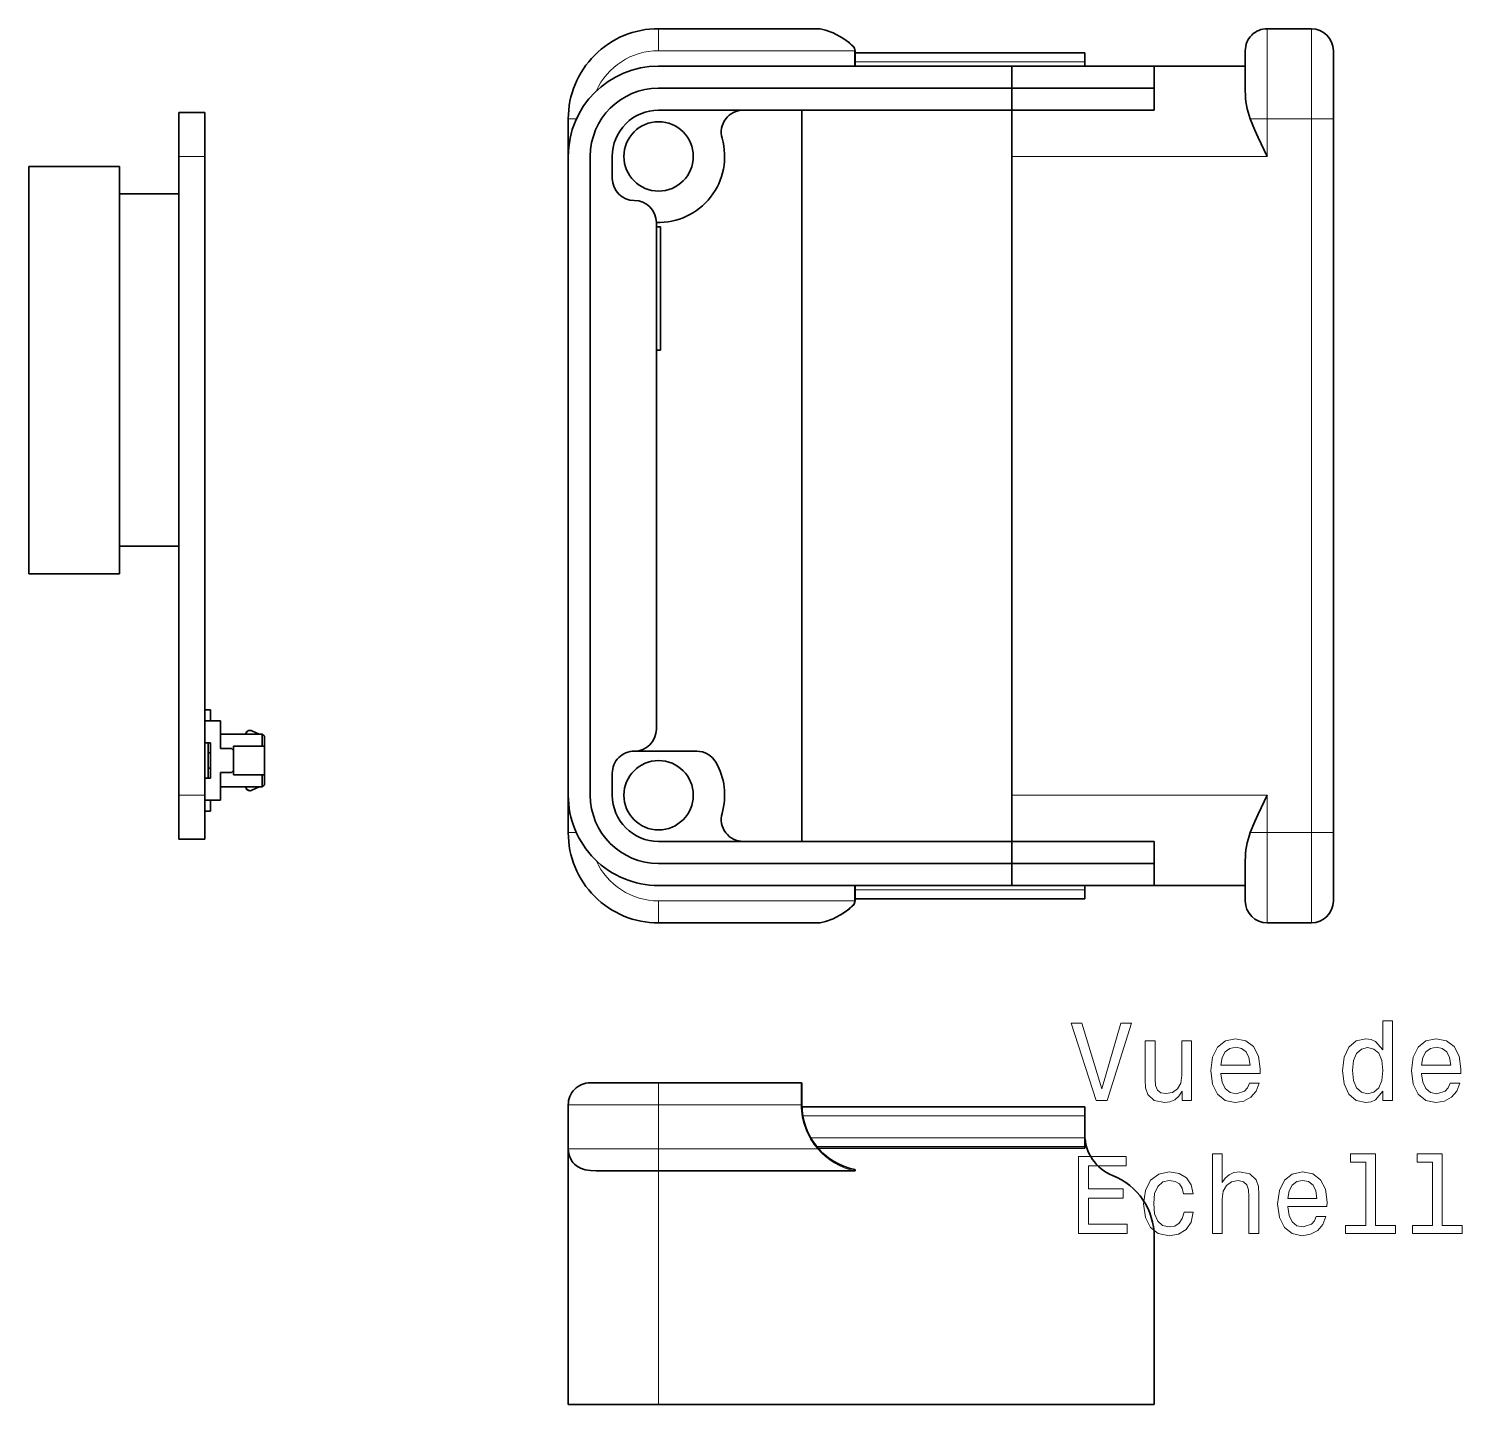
# Model space of a CAD drawing. Extents: x 507 to 804, y 334 to 583.
# Drawn here: x 507.1 to 572.2, y 378.3 to 440.8 of the extents above; entities that cross this region are included whole.
import ezdxf

# ---------------------------------------------------------------- set-up
doc = ezdxf.new("R2010")
doc.units = 0

msp = doc.modelspace()

# ---------------------------------------------------------------- linework, layer by layer
at = {"color": 7, "lineweight": 13, "ltscale": 0.025}
for p, q in [((535.67, 439.8), (535.67, 440.8)), ((566.3, 436.7), (565.3, 436.7)), ((566.3, 404.3), (565.3, 404.3)), ((535.67, 400.2), (535.67, 401.2)), ((535.67, 392.946), (535.67, 391.946)), ((542.14, 391.946), (542.14, 392.946)), ((535.67, 388.946), (535.67, 389.946))]:
    msp.add_line(p, q, dxfattribs=at)
at = {"color": 7, "lineweight": 35, "ltscale": 0.180595}
for p, q in [((542.894, 440.8), (535.67, 440.8)), ((542.894, 400.2), (535.67, 400.2))]:
    msp.add_line(p, q, dxfattribs=at)
at = {"color": 7, "lineweight": 35, "ltscale": 0.05}
for p, q in [((565.3, 440.8), (563.3, 440.8)), ((513.899, 437), (513.899, 435)), ((515.079, 437), (515.079, 435)), ((513.899, 406), (513.899, 404)), ((515.079, 406), (515.079, 404)), ((565.3, 400.2), (563.3, 400.2)), ((531.57, 391.946), (531.57, 389.946))]:
    msp.add_line(p, q, dxfattribs=at)
at = {"color": 7, "lineweight": 13, "ltscale": 0.102499}
for p, q in [((563.3, 436.7), (563.3, 440.8)), ((565.3, 436.7), (565.3, 440.8)), ((563.3, 400.2), (563.3, 404.3)), ((565.3, 400.2), (565.3, 404.3)), ((535.67, 391.946), (531.57, 391.946)), ((535.67, 389.946), (531.57, 389.946))]:
    msp.add_line(p, q, dxfattribs=at)
at = {"color": 7, "lineweight": 13, "ltscale": 0.222501}
for p, q in [((544.57, 439.8), (535.67, 439.8)), ((544.57, 401.2), (535.67, 401.2))]:
    msp.add_line(p, q, dxfattribs=at)
at = {"color": 7, "lineweight": 13, "ltscale": 0.0175}
for p, q in [((544.57, 439.8), (544.57, 439.1)), ((544.57, 401.9), (544.57, 401.2))]:
    msp.add_line(p, q, dxfattribs=at)
at = {"color": 7, "lineweight": 13, "ltscale": 0.000749207}
for p, q in [((544.57, 439.8), (544.6, 439.8)), ((544.57, 401.2), (544.6, 401.2))]:
    msp.add_line(p, q, dxfattribs=at)
at = {"color": 7, "lineweight": 35, "ltscale": 0.0175}
for p, q in [((544.6, 439.8), (544.6, 439.1)), ((515.229, 407.675), (515.229, 408.375)), ((515.229, 407.675), (515.229, 408.375)), ((515.229, 407.675), (515.229, 408.375)), ((515.229, 408.375), (515.229, 407.675)), ((515.229, 408.375), (515.229, 407.675)), ((515.229, 408.375), (515.229, 407.675)), ((515.229, 408.375), (515.229, 407.675)), ((515.229, 407.675), (515.229, 408.375)), ((515.229, 407.675), (515.229, 408.375)), ((515.229, 407.675), (515.229, 408.375)), ((515.229, 408.375), (515.229, 407.675)), ((515.229, 408.375), (515.229, 407.675)), ((515.229, 408.375), (515.229, 407.675)), ((515.229, 407.675), (515.229, 408.375)), ((515.229, 408.375), (515.229, 407.675)), ((515.229, 407.675), (515.229, 408.375)), ((515.229, 408.375), (515.229, 407.675)), ((515.229, 407.675), (515.229, 408.375)), ((515.229, 407.675), (515.229, 408.375)), ((515.229, 408.375), (515.229, 407.675)), ((515.229, 408.375), (515.229, 407.675)), ((515.229, 407.675), (515.229, 408.375)), ((515.229, 408.375), (515.229, 407.675)), ((515.229, 407.675), (515.229, 408.375)), ((515.229, 408.375), (515.229, 407.675)), ((515.229, 407.675), (515.229, 408.375)), ((515.229, 408.375), (515.229, 407.675)), ((515.229, 407.675), (515.229, 408.375)), ((515.229, 408.375), (515.229, 407.675)), ((515.229, 407.675), (515.229, 408.375)), ((515.229, 408.375), (515.229, 407.675)), ((515.229, 407.675), (515.229, 408.375)), ((515.229, 408.375), (515.229, 407.675)), ((515.229, 407.675), (515.229, 408.375)), ((515.229, 408.375), (515.229, 407.675)), ((515.229, 407.675), (515.229, 408.375)), ((515.229, 407.925), (515.229, 407.225)), ((515.229, 407.925), (515.229, 407.225)), ((515.229, 407.925), (515.229, 407.225)), ((515.229, 407.475), (515.229, 406.775)), ((515.229, 407.475), (515.229, 406.775)), ((515.229, 407.475), (515.229, 406.775)), ((515.229, 406.775), (515.229, 407.475)), ((515.229, 406.775), (515.229, 407.475)), ((515.229, 406.775), (515.229, 407.475)), ((515.229, 407.475), (515.229, 406.775)), ((515.229, 407.475), (515.229, 406.775)), ((515.229, 406.775), (515.229, 407.475)), ((515.229, 406.775), (515.229, 407.475)), ((515.229, 407.475), (515.229, 406.775)), ((515.229, 406.775), (515.229, 407.475)), ((515.229, 407.475), (515.229, 406.775)), ((515.229, 406.775), (515.229, 407.475)), ((515.229, 407.475), (515.229, 406.775)), ((515.229, 407.475), (515.229, 406.775)), ((515.229, 406.775), (515.229, 407.475)), ((515.229, 406.775), (515.229, 407.475)), ((515.229, 406.775), (515.229, 407.475)), ((515.229, 407.475), (515.229, 406.775)), ((515.229, 407.475), (515.229, 406.775)), ((515.229, 406.775), (515.229, 407.475)), ((515.229, 407.475), (515.229, 406.775)), ((515.229, 406.775), (515.229, 407.475)), ((515.229, 407.475), (515.229, 406.775)), ((515.229, 406.775), (515.229, 407.475)), ((515.229, 407.475), (515.229, 406.775)), ((515.229, 406.775), (515.229, 407.475)), ((515.229, 406.775), (515.229, 407.475)), ((515.229, 407.475), (515.229, 406.775)), ((515.229, 407.475), (515.229, 406.775)), ((515.229, 406.775), (515.229, 407.475)), ((515.229, 407.475), (515.229, 406.775)), ((515.229, 406.775), (515.229, 407.475)), ((515.229, 407.475), (515.229, 406.775)), ((515.229, 406.775), (515.229, 407.475)), ((515.329, 407.925), (515.329, 407.225)), ((515.329, 407.225), (515.329, 407.925)), ((515.329, 407.225), (515.329, 407.925)), ((544.6, 401.9), (544.6, 401.2))]:
    msp.add_line(p, q, dxfattribs=at)
at = {"color": 7, "lineweight": 35, "ltscale": 0.2605}
for p, q in [((555.02, 439.7), (544.6, 439.7)), ((555.02, 401.3), (544.6, 401.3))]:
    msp.add_line(p, q, dxfattribs=at)
at = {"color": 7, "lineweight": 13, "ltscale": 0.2605}
for p, q in [((555.02, 439.3), (544.6, 439.3)), ((555.02, 401.7), (544.6, 401.7))]:
    msp.add_line(p, q, dxfattribs=at)
at = {"color": 7, "lineweight": 35, "ltscale": 0.010001}
for p, q in [((555.02, 439.3), (555.02, 439.7)), ((555.02, 401.3), (555.02, 401.7)), ((555.02, 390.046), (555.02, 390.446))]:
    msp.add_line(p, q, dxfattribs=at)
at = {"color": 7, "lineweight": 35, "ltscale": 0.005}
for p, q in [((555.02, 439.1), (555.02, 439.3)), ((515.129, 409.875), (515.329, 409.875)), ((515.129, 409.875), (515.329, 409.875)), ((515.129, 409.875), (515.329, 409.875)), ((515.129, 409.875), (515.329, 409.875)), ((515.129, 409.875), (515.329, 409.875)), ((515.129, 409.875), (515.329, 409.875)), ((515.129, 409.875), (515.329, 409.875)), ((515.129, 409.875), (515.329, 409.875)), ((515.129, 409.875), (515.329, 409.875)), ((515.129, 409.875), (515.329, 409.875)), ((515.129, 409.875), (515.329, 409.875)), ((515.129, 409.875), (515.329, 409.875)), ((515.129, 409.875), (515.329, 409.875)), ((515.129, 409.875), (515.329, 409.875)), ((515.129, 409.875), (515.329, 409.875)), ((515.129, 409.875), (515.329, 409.875)), ((515.129, 409.875), (515.329, 409.875)), ((515.129, 409.875), (515.329, 409.875)), ((515.129, 409.875), (515.329, 409.875)), ((515.129, 409.875), (515.329, 409.875)), ((515.129, 409.875), (515.329, 409.875)), ((515.129, 409.875), (515.329, 409.875)), ((515.129, 409.875), (515.329, 409.875)), ((515.129, 409.875), (515.329, 409.875)), ((515.129, 409.875), (515.329, 409.875)), ((515.129, 409.875), (515.329, 409.875)), ((515.129, 409.875), (515.329, 409.875)), ((515.129, 409.875), (515.329, 409.875)), ((515.129, 409.875), (515.329, 409.875)), ((515.129, 409.875), (515.329, 409.875)), ((515.129, 409.875), (515.329, 409.875)), ((515.129, 409.875), (515.329, 409.875)), ((515.129, 409.875), (515.329, 409.875)), ((515.129, 409.875), (515.329, 409.875)), ((515.129, 409.875), (515.329, 409.875)), ((515.129, 409.875), (515.329, 409.875)), ((515.129, 409.875), (515.329, 409.875)), ((516.379, 408.025), (516.379, 408.225)), ((516.379, 408.025), (516.379, 408.225)), ((516.379, 406.925), (516.379, 407.125)), ((516.379, 406.925), (516.379, 407.125)), ((515.129, 405.275), (515.329, 405.275)), ((515.129, 405.275), (515.329, 405.275)), ((555.02, 401.7), (555.02, 401.9))]:
    msp.add_line(p, q, dxfattribs=at)
at = {"color": 7, "lineweight": 35, "ltscale": 0.045808}
for p, q in [((562.3, 437.968), (562.3, 439.8)), ((562.3, 401.2), (562.3, 403.032))]:
    msp.add_line(p, q, dxfattribs=at)
at = {"color": 7, "lineweight": 35, "ltscale": 0.077499}
for p, q in [((566.3, 436.7), (566.3, 439.8)), ((566.3, 401.2), (566.3, 404.3)), ((535.67, 392.946), (532.57, 392.946))]:
    msp.add_line(p, q, dxfattribs=at)
at = {"color": 7, "lineweight": 35}
for p, q in [((535.67, 439.1), (558.17, 439.1)), ((535.67, 438.1), (558.17, 438.1)), ((535.67, 437.1), (558.17, 437.1)), ((542.17, 403.9), (542.17, 437.1)), ((566.3, 404.3), (566.3, 436.7)), ((513.899, 435), (513.899, 406)), ((515.079, 435), (515.079, 406)), ((531.57, 406), (531.57, 435)), ((532.57, 435), (532.57, 406)), ((551.7, 406), (551.7, 435)), ((535.57, 409), (535.57, 432)), ((535.67, 403.9), (558.17, 403.9)), ((535.67, 402.9), (558.17, 402.9)), ((535.67, 401.9), (558.17, 401.9)), ((535.67, 378.346), (558.17, 378.346))]:
    msp.add_line(p, q, dxfattribs=at)
at = {"color": 7, "lineweight": 35, "ltscale": 0.1025}
for p, q in [((551.7, 439.1), (551.7, 435)), ((551.7, 406), (551.7, 401.9))]:
    msp.add_line(p, q, dxfattribs=at)
at = {"color": 7, "lineweight": 35, "ltscale": 0.264999}
for p, q in [((562.3, 439.1), (551.7, 439.1)), ((562.3, 401.9), (551.7, 401.9))]:
    msp.add_line(p, q, dxfattribs=at)
at = {"color": 7, "lineweight": 35, "ltscale": 0.025}
for p, q in [((558.17, 439.1), (558.17, 438.1)), ((558.17, 438.1), (558.17, 437.1)), ((533.57, 434), (533.57, 435)), ((533.57, 406), (533.57, 407)), ((558.17, 403.9), (558.17, 402.9)), ((558.17, 402.9), (558.17, 401.9)), ((555.02, 390.446), (555.02, 391.446))]:
    msp.add_line(p, q, dxfattribs=at)
at = {"color": 7, "lineweight": 35, "ltscale": 0.0295}
for p, q in [((515.079, 437), (513.899, 437)), ((515.079, 404), (513.899, 404))]:
    msp.add_line(p, q, dxfattribs=at)
at = {"color": 7, "lineweight": 35, "ltscale": 0.0425}
for p, q in [((531.57, 435), (531.57, 436.7)), ((531.57, 406), (531.57, 404.3))]:
    msp.add_line(p, q, dxfattribs=at)
at = {"color": 7, "lineweight": 13, "ltscale": 0.009225}
for p, q in [((531.939, 436.7), (531.57, 436.7)), ((531.57, 404.3), (531.939, 404.3))]:
    msp.add_line(p, q, dxfattribs=at)
at = {"color": 7, "lineweight": 13, "ltscale": 0.019395}
for p, q in [((562.524, 436.7), (563.3, 436.7)), ((563.3, 404.3), (562.524, 404.3))]:
    msp.add_line(p, q, dxfattribs=at)
at = {"color": 7, "lineweight": 13, "ltscale": 0.05}
for p, q in [((565.3, 436.7), (563.3, 436.7)), ((565.3, 404.3), (563.3, 404.3)), ((535.67, 391.946), (535.67, 389.946))]:
    msp.add_line(p, q, dxfattribs=at)
at = {"color": 7, "lineweight": 13, "ltscale": 0.0425}
for p, q in [((563.3, 435), (563.3, 436.7)), ((563.3, 406), (563.3, 404.3))]:
    msp.add_line(p, q, dxfattribs=at)
at = {"color": 7, "lineweight": 13}
msp.add_line((565.3, 404.3), (565.3, 436.7), dxfattribs=at)
at = {"color": 7, "lineweight": 13, "ltscale": 0.0295}
for p, q in [((515.079, 435), (513.899, 435)), ((515.079, 406), (513.899, 406))]:
    msp.add_line(p, q, dxfattribs=at)
at = {"color": 7, "lineweight": 13, "ltscale": 0.289999}
for p, q in [((563.3, 435), (551.7, 435)), ((563.3, 406), (551.7, 406))]:
    msp.add_line(p, q, dxfattribs=at)
at = {"color": 7, "lineweight": 35, "ltscale": 0.4625}
for p, q in [((507.079, 416.05), (507.079, 434.55)), ((511.199, 416.05), (511.199, 434.55))]:
    msp.add_line(p, q, dxfattribs=at)
at = {"color": 7, "lineweight": 35, "ltscale": 0.103001}
for p, q in [((511.199, 434.55), (507.079, 434.55)), ((511.199, 416.05), (507.079, 416.05))]:
    msp.add_line(p, q, dxfattribs=at)
at = {"color": 7, "lineweight": 35, "ltscale": 0.0675}
for p, q in [((513.899, 433.3), (511.199, 433.3)), ((513.899, 417.3), (511.199, 417.3))]:
    msp.add_line(p, q, dxfattribs=at)
at = {"color": 7, "lineweight": 35, "ltscale": 0.004813}
for p, q in [((535.57, 431.8), (535.762, 431.8)), ((535.57, 426.2), (535.762, 426.2))]:
    msp.add_line(p, q, dxfattribs=at)
at = {"color": 7, "lineweight": 35, "ltscale": 0.121032}
msp.add_line((535.762, 426.959), (535.762, 431.8), dxfattribs=at)
at = {"color": 7, "lineweight": 35, "ltscale": 0.018967}
msp.add_line((535.762, 426.2), (535.762, 426.959), dxfattribs=at)
at = {"color": 7, "lineweight": 35, "ltscale": 0.017499}
for p, q in [((515.079, 409.375), (515.779, 409.375)), ((515.079, 409.375), (515.779, 409.375)), ((515.079, 405.775), (515.779, 405.775)), ((515.079, 405.775), (515.779, 405.775))]:
    msp.add_line(p, q, dxfattribs=at)
at = {"color": 7, "lineweight": 35, "ltscale": 0.003749}
for p, q in [((515.229, 409.375), (515.079, 409.375)), ((515.079, 406.775), (515.229, 406.775)), ((515.079, 406.775), (515.229, 406.775)), ((515.229, 406.775), (515.079, 406.775))]:
    msp.add_line(p, q, dxfattribs=at)
at = {"color": 7, "lineweight": 35, "ltscale": 0.000875854}
msp.add_line((515.229, 409.375), (515.264, 409.375), dxfattribs=at)
at = {"color": 7, "lineweight": 35, "ltscale": 0.001625}
msp.add_line((515.264, 409.375), (515.329, 409.375), dxfattribs=at)
at = {"color": 7, "lineweight": 35, "ltscale": 0.0125}
for p, q in [((515.329, 409.875), (515.329, 409.375)), ((515.329, 409.875), (515.329, 409.375)), ((516.279, 408.125), (515.779, 408.125)), ((516.279, 408.125), (515.779, 408.125)), ((516.279, 408.125), (515.779, 408.125)), ((515.779, 407.025), (516.279, 407.025)), ((515.779, 407.025), (516.279, 407.025)), ((515.329, 405.275), (515.329, 405.775)), ((515.329, 405.275), (515.329, 405.775))]:
    msp.add_line(p, q, dxfattribs=at)
at = {"color": 7, "lineweight": 35, "ltscale": 0.011249}
msp.add_line((515.329, 409.375), (515.779, 409.375), dxfattribs=at)
at = {"color": 7, "lineweight": 35, "ltscale": 0.03125}
for p, q in [((515.779, 408.125), (515.779, 409.375)), ((515.779, 408.125), (515.779, 409.375)), ((515.779, 405.775), (515.779, 407.025)), ((515.779, 405.775), (515.779, 407.025))]:
    msp.add_line(p, q, dxfattribs=at)
at = {"color": 7, "lineweight": 35, "ltscale": 0.047501}
for p, q in [((517.679, 408.775), (515.779, 408.775)), ((517.679, 408.775), (515.779, 408.775)), ((517.679, 406.375), (515.779, 406.375)), ((517.679, 406.375), (515.779, 406.375))]:
    msp.add_line(p, q, dxfattribs=at)
at = {"color": 7, "lineweight": 35, "ltscale": 0.028749}
msp.add_line((516.929, 408.775), (515.779, 408.775), dxfattribs=at)
at = {"color": 7, "lineweight": 35, "ltscale": 0.000433312}
msp.add_line((516.929, 408.775), (516.935, 408.792), dxfattribs=at)
msp.add_line((516.929, 408.775), (516.935, 408.792), dxfattribs=at)
msp.add_line((516.929, 408.775), (516.935, 408.792), dxfattribs=at)
msp.add_line((516.929, 408.775), (516.935, 408.792), dxfattribs=at)
msp.add_line((516.929, 408.775), (516.935, 408.792), dxfattribs=at)
msp.add_line((516.929, 408.775), (516.935, 408.792), dxfattribs=at)
msp.add_line((516.929, 408.775), (516.935, 408.792), dxfattribs=at)
msp.add_line((516.929, 408.775), (516.935, 408.792), dxfattribs=at)
msp.add_line((516.929, 408.775), (516.935, 408.792), dxfattribs=at)
msp.add_line((516.929, 408.775), (516.935, 408.792), dxfattribs=at)
msp.add_line((516.929, 408.775), (516.935, 408.792), dxfattribs=at)
msp.add_line((516.929, 408.775), (516.935, 408.792), dxfattribs=at)
msp.add_line((516.929, 408.775), (516.935, 408.792), dxfattribs=at)
msp.add_line((516.929, 408.775), (516.935, 408.792), dxfattribs=at)
msp.add_line((516.929, 408.775), (516.935, 408.792), dxfattribs=at)
msp.add_line((516.929, 408.775), (516.935, 408.792), dxfattribs=at)
msp.add_line((516.929, 408.775), (516.935, 408.792), dxfattribs=at)
msp.add_line((516.929, 408.775), (516.935, 408.792), dxfattribs=at)
msp.add_line((516.929, 408.775), (516.935, 408.792), dxfattribs=at)
msp.add_line((516.929, 408.775), (516.935, 408.792), dxfattribs=at)
msp.add_line((516.929, 408.775), (516.935, 408.792), dxfattribs=at)
msp.add_line((516.929, 408.775), (516.935, 408.792), dxfattribs=at)
msp.add_line((516.929, 408.775), (516.935, 408.792), dxfattribs=at)
at = {"color": 7, "lineweight": 35, "ltscale": 0.000433549}
msp.add_line((516.929, 408.775), (516.934, 408.792), dxfattribs=at)
at = {"color": 7, "lineweight": 35, "ltscale": 0.015179}
msp.add_line((516.929, 408.775), (517.536, 408.775), dxfattribs=at)
at = {"color": 7, "lineweight": 35, "ltscale": 0.008896}
msp.add_line((517.214, 408.926), (517.536, 408.775), dxfattribs=at)
msp.add_line((517.214, 408.926), (517.536, 408.775), dxfattribs=at)
msp.add_line((517.214, 408.926), (517.536, 408.775), dxfattribs=at)
msp.add_line((517.214, 408.926), (517.536, 408.775), dxfattribs=at)
msp.add_line((517.214, 408.926), (517.536, 408.775), dxfattribs=at)
msp.add_line((517.214, 408.926), (517.536, 408.775), dxfattribs=at)
msp.add_line((517.214, 408.926), (517.536, 408.775), dxfattribs=at)
msp.add_line((517.214, 408.926), (517.536, 408.775), dxfattribs=at)
msp.add_line((517.214, 408.926), (517.536, 408.775), dxfattribs=at)
msp.add_line((517.214, 408.926), (517.536, 408.775), dxfattribs=at)
msp.add_line((517.214, 408.926), (517.536, 408.775), dxfattribs=at)
msp.add_line((517.214, 408.926), (517.536, 408.775), dxfattribs=at)
msp.add_line((517.214, 408.926), (517.536, 408.775), dxfattribs=at)
msp.add_line((517.214, 408.926), (517.536, 408.775), dxfattribs=at)
msp.add_line((517.214, 408.926), (517.536, 408.775), dxfattribs=at)
msp.add_line((517.214, 408.926), (517.536, 408.775), dxfattribs=at)
msp.add_line((517.214, 408.926), (517.536, 408.775), dxfattribs=at)
msp.add_line((517.214, 408.926), (517.536, 408.775), dxfattribs=at)
msp.add_line((517.214, 408.926), (517.536, 408.775), dxfattribs=at)
msp.add_line((517.214, 408.926), (517.536, 408.775), dxfattribs=at)
msp.add_line((517.214, 408.926), (517.536, 408.775), dxfattribs=at)
msp.add_line((517.214, 408.926), (517.536, 408.775), dxfattribs=at)
msp.add_line((517.214, 408.926), (517.536, 408.775), dxfattribs=at)
msp.add_line((517.214, 408.926), (517.536, 408.775), dxfattribs=at)
msp.add_line((517.214, 408.926), (517.536, 408.775), dxfattribs=at)
msp.add_line((517.214, 408.926), (517.536, 408.775), dxfattribs=at)
msp.add_line((517.214, 408.926), (517.536, 408.775), dxfattribs=at)
msp.add_line((517.214, 408.926), (517.536, 408.775), dxfattribs=at)
msp.add_line((517.214, 408.926), (517.536, 408.775), dxfattribs=at)
msp.add_line((517.214, 408.926), (517.536, 408.775), dxfattribs=at)
msp.add_line((517.214, 408.926), (517.536, 408.775), dxfattribs=at)
msp.add_line((517.214, 408.926), (517.536, 408.775), dxfattribs=at)
msp.add_line((517.214, 408.926), (517.536, 408.775), dxfattribs=at)
msp.add_line((517.214, 408.926), (517.536, 408.775), dxfattribs=at)
msp.add_line((517.214, 408.926), (517.536, 408.775), dxfattribs=at)
msp.add_line((517.214, 408.926), (517.536, 408.775), dxfattribs=at)
msp.add_line((517.214, 408.926), (517.536, 408.775), dxfattribs=at)
at = {"color": 7, "lineweight": 35, "ltscale": 0.003572}
msp.add_line((517.679, 408.775), (517.536, 408.775), dxfattribs=at)
at = {"color": 7, "lineweight": 35, "ltscale": 0.003535}
for p, q in [((517.779, 408.675), (517.679, 408.775)), ((517.779, 408.675), (517.679, 408.775)), ((517.679, 406.375), (517.779, 406.475)), ((517.679, 406.375), (517.779, 406.475))]:
    msp.add_line(p, q, dxfattribs=at)
at = {"color": 7, "lineweight": 35, "ltscale": 0.01375}
for p, q in [((517.679, 408.775), (517.679, 408.225)), ((517.679, 408.775), (517.679, 408.225)), ((517.679, 406.925), (517.679, 406.375)), ((517.679, 406.925), (517.679, 406.375))]:
    msp.add_line(p, q, dxfattribs=at)
at = {"color": 7, "lineweight": 35, "ltscale": 0.01125}
for p, q in [((517.779, 408.675), (517.779, 408.225)), ((517.779, 408.675), (517.779, 408.225)), ((515.229, 407.925), (515.229, 408.375)), ((515.229, 407.925), (515.229, 408.375)), ((515.229, 408.375), (515.229, 407.925)), ((515.329, 407.925), (515.329, 408.375)), ((515.229, 406.775), (515.229, 407.225)), ((515.229, 406.775), (515.229, 407.225)), ((515.229, 407.225), (515.229, 406.775)), ((515.329, 406.775), (515.329, 407.225)), ((517.779, 406.925), (517.779, 406.475)), ((517.779, 406.925), (517.779, 406.475))]:
    msp.add_line(p, q, dxfattribs=at)
at = {"color": 7, "lineweight": 35, "ltscale": 0.00625}
for p, q in [((515.079, 408.375), (515.329, 408.375)), ((515.079, 408.375), (515.329, 408.375)), ((515.329, 406.775), (515.079, 406.775)), ((515.329, 406.775), (515.079, 406.775))]:
    msp.add_line(p, q, dxfattribs=at)
at = {"color": 7, "lineweight": 35, "ltscale": 0.016251}
msp.add_line((515.229, 408.375), (515.229, 407.725), dxfattribs=at)
msp.add_line((515.229, 408.375), (515.229, 407.725), dxfattribs=at)
msp.add_line((515.229, 408.375), (515.229, 407.725), dxfattribs=at)
msp.add_line((515.229, 408.375), (515.229, 407.725), dxfattribs=at)
msp.add_line((515.229, 408.375), (515.229, 407.725), dxfattribs=at)
msp.add_line((515.229, 408.375), (515.229, 407.725), dxfattribs=at)
msp.add_line((515.229, 408.375), (515.229, 407.725), dxfattribs=at)
msp.add_line((515.229, 408.375), (515.229, 407.725), dxfattribs=at)
msp.add_line((515.229, 408.375), (515.229, 407.725), dxfattribs=at)
at = {"color": 7, "lineweight": 35, "ltscale": 0.01625}
for p, q in [((515.229, 408.375), (515.229, 407.725)), ((515.229, 408.375), (515.229, 407.725)), ((515.229, 408.375), (515.229, 407.725)), ((515.229, 408.375), (515.229, 407.725)), ((515.229, 408.375), (515.229, 407.725)), ((515.229, 408.375), (515.229, 407.725)), ((515.229, 408.375), (515.229, 407.725)), ((515.229, 408.375), (515.229, 407.725)), ((515.229, 408.375), (515.229, 407.725)), ((515.229, 408.375), (515.229, 407.725)), ((515.229, 408.375), (515.229, 407.725)), ((515.229, 408.375), (515.229, 407.725)), ((515.229, 408.375), (515.229, 407.725)), ((515.229, 408.375), (515.229, 407.725)), ((515.229, 408.375), (515.229, 407.725)), ((515.229, 408.375), (515.229, 407.725)), ((515.229, 408.375), (515.229, 407.725)), ((515.229, 408.375), (515.229, 407.725)), ((515.229, 408.375), (515.229, 407.725)), ((515.229, 408.375), (515.229, 407.725)), ((515.229, 408.375), (515.229, 407.725)), ((515.229, 408.375), (515.229, 407.725)), ((515.229, 408.375), (515.229, 407.725)), ((515.229, 408.375), (515.229, 407.725)), ((515.229, 408.375), (515.229, 407.725)), ((515.229, 408.375), (515.229, 407.725)), ((515.229, 408.375), (515.229, 407.725)), ((515.229, 408.375), (515.229, 407.725)), ((515.229, 406.775), (515.229, 407.425)), ((515.229, 406.775), (515.229, 407.425)), ((515.229, 406.775), (515.229, 407.425)), ((515.229, 406.775), (515.229, 407.425)), ((515.229, 406.775), (515.229, 407.425)), ((515.229, 406.775), (515.229, 407.425)), ((515.229, 406.775), (515.229, 407.425)), ((515.229, 406.775), (515.229, 407.425)), ((515.229, 406.775), (515.229, 407.425)), ((515.229, 406.775), (515.229, 407.425)), ((515.229, 406.775), (515.229, 407.425)), ((515.229, 406.775), (515.229, 407.425)), ((515.229, 406.775), (515.229, 407.425)), ((515.229, 406.775), (515.229, 407.425)), ((515.229, 406.775), (515.229, 407.425)), ((515.229, 406.775), (515.229, 407.425)), ((515.229, 406.775), (515.229, 407.425)), ((515.229, 406.775), (515.229, 407.425)), ((515.229, 406.775), (515.229, 407.425)), ((515.229, 406.775), (515.229, 407.425)), ((515.229, 406.775), (515.229, 407.425)), ((515.229, 406.775), (515.229, 407.425)), ((515.229, 406.775), (515.229, 407.425)), ((515.229, 406.775), (515.229, 407.425)), ((515.229, 406.775), (515.229, 407.425)), ((515.229, 406.775), (515.229, 407.425)), ((515.229, 406.775), (515.229, 407.425)), ((515.229, 406.775), (515.229, 407.425)), ((515.229, 406.775), (515.229, 407.425)), ((515.229, 406.775), (515.229, 407.425)), ((515.229, 406.775), (515.229, 407.425)), ((515.229, 406.775), (515.229, 407.425)), ((515.229, 406.775), (515.229, 407.425)), ((515.229, 406.775), (515.229, 407.425)), ((515.229, 406.775), (515.229, 407.425)), ((515.229, 406.775), (515.229, 407.425)), ((515.229, 406.775), (515.229, 407.425))]:
    msp.add_line(p, q, dxfattribs=at)
at = {"color": 7, "lineweight": 35, "ltscale": 0.04}
msp.add_line((515.329, 408.375), (515.329, 406.775), dxfattribs=at)
msp.add_line((515.329, 408.375), (515.329, 406.775), dxfattribs=at)
at = {"color": 7, "lineweight": 35, "ltscale": 0.003536}
for p, q in [((516.379, 408.025), (516.279, 408.125)), ((516.379, 408.025), (516.279, 408.125)), ((516.279, 407.025), (516.379, 407.125)), ((516.279, 407.025), (516.379, 407.125))]:
    msp.add_line(p, q, dxfattribs=at)
at = {"color": 7, "lineweight": 35, "ltscale": 0.0325}
for p, q in [((516.379, 408.225), (517.679, 408.225)), ((516.379, 408.225), (517.679, 408.225)), ((517.779, 408.225), (517.779, 406.925)), ((517.779, 408.225), (517.779, 406.925)), ((517.679, 406.925), (516.379, 406.925)), ((517.679, 406.925), (516.379, 406.925))]:
    msp.add_line(p, q, dxfattribs=at)
at = {"color": 7, "lineweight": 35, "ltscale": 0.0225}
msp.add_line((516.379, 407.125), (516.379, 408.025), dxfattribs=at)
msp.add_line((516.379, 407.125), (516.379, 408.025), dxfattribs=at)
at = {"color": 7, "lineweight": 35, "ltscale": 0.002499}
for p, q in [((517.679, 408.225), (517.779, 408.225)), ((517.679, 408.225), (517.779, 408.225)), ((517.779, 406.925), (517.679, 406.925)), ((517.779, 406.925), (517.679, 406.925))]:
    msp.add_line(p, q, dxfattribs=at)
at = {"color": 7, "lineweight": 35, "ltscale": 0.002501}
for p, q in [((515.229, 407.925), (515.329, 407.925)), ((515.229, 407.925), (515.329, 407.925)), ((515.329, 407.225), (515.229, 407.225)), ((515.329, 407.225), (515.229, 407.225)), ((515.229, 407.225), (515.329, 407.225)), ((515.229, 406.775), (515.329, 406.775))]:
    msp.add_line(p, q, dxfattribs=at)
at = {"color": 7, "lineweight": 35, "ltscale": 0.070801}
msp.add_line((534.57, 408), (537.402, 408), dxfattribs=at)
at = {"color": 7, "lineweight": 35, "ltscale": 0.034999}
msp.add_line((517.779, 406.925), (516.379, 406.925), dxfattribs=at)
at = {"color": 7, "lineweight": 35, "ltscale": 0.000434035}
msp.add_line((516.929, 406.375), (516.935, 406.359), dxfattribs=at)
msp.add_line((516.929, 406.375), (516.935, 406.359), dxfattribs=at)
msp.add_line((516.929, 406.375), (516.935, 406.359), dxfattribs=at)
msp.add_line((516.929, 406.375), (516.935, 406.359), dxfattribs=at)
msp.add_line((516.929, 406.375), (516.935, 406.359), dxfattribs=at)
msp.add_line((516.929, 406.375), (516.935, 406.359), dxfattribs=at)
msp.add_line((516.929, 406.375), (516.935, 406.359), dxfattribs=at)
msp.add_line((516.929, 406.375), (516.935, 406.359), dxfattribs=at)
msp.add_line((516.929, 406.375), (516.935, 406.359), dxfattribs=at)
msp.add_line((516.929, 406.375), (516.935, 406.359), dxfattribs=at)
msp.add_line((516.929, 406.375), (516.935, 406.359), dxfattribs=at)
msp.add_line((516.929, 406.375), (516.935, 406.359), dxfattribs=at)
msp.add_line((516.929, 406.375), (516.935, 406.359), dxfattribs=at)
msp.add_line((516.929, 406.375), (516.935, 406.359), dxfattribs=at)
msp.add_line((516.929, 406.375), (516.935, 406.359), dxfattribs=at)
msp.add_line((516.929, 406.375), (516.935, 406.359), dxfattribs=at)
msp.add_line((516.929, 406.375), (516.935, 406.359), dxfattribs=at)
msp.add_line((516.929, 406.375), (516.935, 406.359), dxfattribs=at)
at = {"color": 7, "lineweight": 35, "ltscale": 0.000434273}
msp.add_line((516.929, 406.375), (516.934, 406.359), dxfattribs=at)
at = {"color": 7, "lineweight": 35, "ltscale": 0.008897}
msp.add_line((517.214, 406.224), (517.536, 406.375), dxfattribs=at)
msp.add_line((517.214, 406.224), (517.536, 406.375), dxfattribs=at)
at = {"color": 7, "lineweight": 35, "ltscale": 0.161749}
msp.add_line((542.14, 392.946), (535.67, 392.946), dxfattribs=at)
at = {"color": 7, "lineweight": 35, "ltscale": 0.02425}
msp.add_line((542.17, 391.946), (542.17, 392.916), dxfattribs=at)
at = {"color": 7, "lineweight": 13, "ltscale": 0.161749}
msp.add_line((542.14, 391.946), (535.67, 391.946), dxfattribs=at)
at = {"color": 7, "lineweight": 13, "ltscale": 0.000750732}
msp.add_line((542.14, 391.946), (542.17, 391.946), dxfattribs=at)
at = {"color": 7, "lineweight": 35, "ltscale": 0.321208}
msp.add_line((555.02, 391.846), (542.172, 391.846), dxfattribs=at)
at = {"color": 7, "lineweight": 35, "ltscale": 0.01}
msp.add_line((555.02, 391.446), (555.02, 391.846), dxfattribs=at)
at = {"color": 7, "lineweight": 13, "ltscale": 0.320201}
msp.add_line((555.02, 391.446), (542.212, 391.446), dxfattribs=at)
at = {"color": 7, "lineweight": 13, "ltscale": 0.311201}
msp.add_line((555.02, 390.446), (542.572, 390.446), dxfattribs=at)
at = {"color": 7, "lineweight": 35, "ltscale": 0.29}
msp.add_line((531.57, 389.946), (531.57, 378.346), dxfattribs=at)
at = {"color": 7, "lineweight": 13, "ltscale": 0.180595}
msp.add_line((542.894, 389.946), (535.67, 389.946), dxfattribs=at)
at = {"color": 7, "lineweight": 13, "ltscale": 0.304291}
msp.add_line((555.02, 390.046), (542.848, 390.046), dxfattribs=at)
at = {"color": 7, "lineweight": 13, "ltscale": 0.000750441}
msp.add_line((542.916, 389.966), (542.894, 389.946), dxfattribs=at)
at = {"color": 7, "lineweight": 35, "ltscale": 0.302673}
msp.add_line((542.913, 389.97), (555.02, 389.97), dxfattribs=at)
at = {"color": 7, "lineweight": 35, "ltscale": 0.00191}
msp.add_line((555.02, 389.97), (555.02, 390.046), dxfattribs=at)
at = {"color": 7, "lineweight": 35, "ltscale": 0.070724}
msp.add_line((535.67, 388.946), (532.841, 388.946), dxfattribs=at)
at = {"color": 7, "lineweight": 13, "ltscale": 0.265}
msp.add_line((535.67, 388.946), (535.67, 378.346), dxfattribs=at)
at = {"color": 7, "lineweight": 35, "ltscale": 0.222501}
msp.add_line((544.57, 388.946), (535.67, 388.946), dxfattribs=at)
at = {"color": 7, "lineweight": 35, "ltscale": 0.19}
msp.add_line((558.17, 378.346), (558.17, 385.946), dxfattribs=at)
at = {"color": 7, "lineweight": 35, "ltscale": 0.102499}
msp.add_line((531.57, 378.346), (535.67, 378.346), dxfattribs=at)
at = {"color": 7, "lineweight": 13}
for points in [[(544.57, 439.8), (544.562, 439.857), (544.512, 439.959), (544.463, 440.02), (544.35, 440.126), (544.231, 440.219), (543.984, 440.383), (543.611, 440.587), (543.243, 440.737), (543.064, 440.783), (542.894, 440.8)], [(542.894, 400.2), (543.056, 400.216), (543.227, 400.258), (543.579, 400.397), (543.935, 400.588), (544.181, 400.746), (544.3, 400.834), (544.468, 400.987), (544.53, 401.069), (544.553, 401.115), (544.57, 401.2)]]:
    msp.add_lwpolyline(points, dxfattribs=at)
at = {"color": 7, "lineweight": 35}
for points in [[(544.6, 439.8), (544.57, 439.917), (544.505, 440.011), (544.343, 440.16), (544.037, 440.369), (543.594, 440.605), (543.252, 440.738), (543.009, 440.792), (542.894, 440.8)], [(562.524, 436.7), (562.731, 436.192), (562.885, 435.855), (563.3, 435)], [(562.524, 404.3), (562.731, 404.808), (562.885, 405.145), (563.3, 406)], [(544.6, 401.2), (544.57, 401.083), (544.505, 400.989), (544.343, 400.84), (544.037, 400.631), (543.594, 400.395), (543.252, 400.262), (543.009, 400.208), (542.894, 400.2)], [(532.841, 388.946), (532.578, 388.957), (532.336, 388.994), (532.121, 389.062), (531.939, 389.17)]]:
    msp.add_lwpolyline(points, dxfattribs=at)
at = {"color": 7, "lineweight": 13}
for points in [[(568.547, 392.562), (568.547, 392.143), (568.991, 392.143), (568.991, 395.764), (568.552, 395.764), (568.552, 394.438), (568.214, 394.821), (568.008, 394.912), (567.771, 394.947), (567.342, 394.847), (567.009, 394.564), (566.792, 394.11), (566.717, 393.5), (566.792, 392.89), (567.009, 392.431), (567.342, 392.143), (567.771, 392.048), (568.008, 392.083), (568.219, 392.174)], [(556.66, 395.648), (555.783, 392.668), (554.88, 395.648), (554.401, 395.648), (555.531, 392.143), (556.035, 392.143), (557.139, 395.648)], [(559.863, 394.852), (559.419, 394.852), (559.419, 393.288), (559.369, 392.925), (559.222, 392.663), (558.995, 392.501), (558.698, 392.451), (558.461, 392.491), (558.31, 392.612), (558.224, 392.819), (558.204, 393.112), (558.204, 394.852), (557.76, 394.852), (557.76, 393.071), (557.775, 392.713), (557.871, 392.416), (558.163, 392.143), (558.632, 392.048), (558.884, 392.083), (559.101, 392.174), (559.288, 392.33), (559.439, 392.557), (559.439, 392.143), (559.863, 392.143)], [(561.199, 393.369), (562.974, 393.369), (562.98, 393.576), (562.899, 394.156), (562.677, 394.589), (562.324, 394.852), (561.855, 394.947), (561.396, 394.847), (561.043, 394.564), (560.816, 394.105), (560.735, 393.5), (560.811, 392.88), (561.038, 392.426), (561.386, 392.143), (561.84, 392.048), (562.233, 392.113), (562.556, 392.285), (562.793, 392.557), (562.929, 392.92), (562.49, 392.92), (562.4, 392.718), (562.268, 392.567), (561.895, 392.446), (561.608, 392.501), (561.391, 392.678), (561.25, 392.965), (561.199, 393.354)], [(561.199, 393.742), (561.255, 394.09), (561.391, 394.347), (561.598, 394.504), (561.87, 394.559), (562.137, 394.504), (562.344, 394.347), (562.47, 394.09), (562.516, 393.742)], [(567.846, 394.549), (568.139, 394.478), (568.361, 394.282), (568.492, 393.954), (568.542, 393.5), (568.492, 393.041), (568.361, 392.713), (568.139, 392.512), (567.846, 392.446), (567.569, 392.512), (567.357, 392.713), (567.216, 393.046), (567.17, 393.5), (567.216, 393.949), (567.357, 394.277), (567.569, 394.478)], [(570.307, 393.369), (572.083, 393.369), (572.088, 393.576), (572.007, 394.156), (571.785, 394.589), (571.432, 394.852), (570.963, 394.947), (570.504, 394.847), (570.151, 394.564), (569.924, 394.105), (569.843, 393.5), (569.919, 392.88), (570.146, 392.426), (570.494, 392.143), (570.948, 392.048), (571.341, 392.113), (571.664, 392.285), (571.901, 392.557), (572.037, 392.92), (571.598, 392.92), (571.508, 392.718), (571.377, 392.567), (571.003, 392.446), (570.716, 392.501), (570.499, 392.678), (570.358, 392.965), (570.307, 393.354)], [(570.307, 393.742), (570.363, 394.09), (570.499, 394.347), (570.706, 394.504), (570.978, 394.559), (571.245, 394.504), (571.452, 394.347), (571.578, 394.09), (571.624, 393.742)], [(554.724, 386.097), (556.943, 386.097), (556.943, 386.52), (555.188, 386.52), (555.188, 387.705), (556.751, 387.705), (556.751, 388.124), (555.188, 388.124), (555.188, 389.173), (556.902, 389.173), (556.902, 389.597), (554.724, 389.597)], [(560.811, 386.097), (561.255, 386.097), (561.255, 387.66), (561.3, 388.018), (561.446, 388.28), (561.673, 388.442), (561.976, 388.502), (562.218, 388.452), (562.369, 388.316), (562.445, 388.089), (562.47, 387.786), (562.47, 386.097), (562.914, 386.097), (562.914, 387.877), (562.894, 388.235), (562.803, 388.532), (562.505, 388.805), (562.042, 388.901), (561.789, 388.865), (561.572, 388.769), (561.391, 388.618), (561.255, 388.411), (561.255, 389.718), (560.811, 389.718)], [(567.766, 389.344), (567.766, 386.47), (566.853, 386.47), (566.853, 386.097), (569.117, 386.097), (569.117, 386.47), (568.209, 386.47), (568.209, 389.718), (567.07, 389.718), (567.07, 389.344)], [(570.802, 389.344), (570.802, 386.47), (569.889, 386.47), (569.889, 386.097), (572.153, 386.097), (572.153, 386.47), (571.245, 386.47), (571.245, 389.718), (570.106, 389.718), (570.106, 389.344)], [(559.5, 387.907), (559.938, 387.907), (559.848, 388.311), (559.631, 388.628), (559.293, 388.825), (558.854, 388.901), (558.37, 388.8), (558.002, 388.517), (557.77, 388.058), (557.689, 387.443), (557.765, 386.833), (557.992, 386.379), (558.35, 386.097), (558.839, 386.001), (559.273, 386.076), (559.611, 386.288), (559.843, 386.621), (559.943, 387.065), (559.52, 387.065), (559.444, 386.782), (559.303, 386.571), (559.101, 386.439), (558.854, 386.399), (558.547, 386.465), (558.325, 386.666), (558.188, 386.994), (558.143, 387.458), (558.188, 387.912), (558.33, 388.24), (558.557, 388.442), (558.854, 388.512), (559.116, 388.467), (559.313, 388.351), (559.444, 388.159)], [(564.235, 387.322), (566.01, 387.322), (566.016, 387.529), (565.935, 388.109), (565.713, 388.542), (565.36, 388.805), (564.891, 388.901), (564.432, 388.8), (564.079, 388.517), (563.852, 388.058), (563.771, 387.453), (563.847, 386.833), (564.074, 386.379), (564.422, 386.097), (564.876, 386.001), (565.269, 386.066), (565.592, 386.238), (565.829, 386.51), (565.965, 386.873), (565.526, 386.873), (565.436, 386.671), (565.304, 386.52), (564.931, 386.399), (564.644, 386.455), (564.427, 386.631), (564.286, 386.919), (564.235, 387.307)], [(564.235, 387.695), (564.291, 388.043), (564.427, 388.3), (564.634, 388.457), (564.906, 388.512), (565.173, 388.457), (565.38, 388.3), (565.506, 388.043), (565.552, 387.695)]]:
    msp.add_lwpolyline(points, close=True, dxfattribs=at)
at = {"color": 7, "lineweight": 35}
for centre in [(535.67, 435), (535.67, 406)]:
    msp.add_circle(centre, 1.575, dxfattribs=at)
for centre, radius, start, end in [((535.67, 436.7), 4.1, 90, 180.00001), ((563.3, 439.8), 1, 90, 180.00001), ((565.3, 439.8), 1, 0, 90), ((535.67, 435), 4.1, 90, 179.99999), ((535.67, 435), 3.1, 90, 179.99999), ((566.08, 437.981), 3.78, 180.20808, 199.81719), ((535.67, 435), 2.1, 90, 180.00001), ((539.516, 436.1), 1, 90, 195.96201), ((535.67, 435), 3, 268.08985, 15.96202), ((534.57, 434), 1, 180.00001, 270), ((534.57, 432), 1, 0, 90), ((515.129, 409.825), 0.05, 90, 179.99999), ((515.129, 409.825), 0.05, 90, 179.99999), ((515.129, 409.825), 0.05, 90.0162, 179.97741), ((515.129, 409.825), 0.05, 90, 179.99999), ((515.129, 409.825), 0.05, 90, 179.99999), ((515.129, 409.825), 0.05, 90.0162, 179.97741), ((515.129, 409.825), 0.05, 90, 179.99999), ((515.129, 409.825), 0.05, 90.0162, 179.97741), ((515.129, 409.825), 0.05, 90, 179.99999), ((515.129, 409.825), 0.05, 90, 180.00001), ((515.129, 409.825), 0.05, 90.0162, 179.97741), ((515.129, 409.825), 0.05, 90.0162, 179.97741), ((515.129, 409.825), 0.05, 90.0162, 179.97741), ((515.129, 409.825), 0.05, 90, 179.99999), ((515.129, 409.825), 0.05, 90, 179.99999), ((515.129, 409.825), 0.05, 90.0162, 179.97741), ((515.129, 409.825), 0.05, 90, 179.99999), ((515.129, 409.825), 0.05, 90.0162, 179.97741), ((515.129, 409.825), 0.05, 90.0162, 179.97741), ((515.129, 409.825), 0.05, 90, 179.99999), ((515.129, 409.825), 0.05, 90.0162, 179.97741), ((515.129, 409.825), 0.05, 90.0162, 179.97741), ((515.129, 409.825), 0.05, 90, 179.99999), ((515.129, 409.825), 0.05, 90.0162, 179.97741), ((515.129, 409.825), 0.05, 90, 179.99999), ((515.129, 409.825), 0.05, 90.0162, 179.97741), ((515.129, 409.825), 0.05, 90, 179.99999), ((515.129, 409.825), 0.05, 90.0162, 179.97741), ((515.129, 409.825), 0.05, 90, 179.99999), ((515.129, 409.825), 0.05, 90.0162, 179.97741), ((515.129, 409.825), 0.05, 90, 179.99999), ((515.129, 409.825), 0.05, 90.0162, 179.97741), ((515.129, 409.825), 0.05, 90, 179.99999), ((515.129, 409.825), 0.05, 90, 179.99999), ((515.129, 409.825), 0.05, 90.0162, 179.97741), ((515.129, 409.825), 0.05, 90.0162, 179.97741), ((515.129, 409.825), 0.05, 90, 179.99999), ((517.129, 408.745), 0.2, 64.8781, 166.5749), ((517.129, 408.745), 0.2, 64.8781, 166.5749), ((517.129, 408.745), 0.2, 64.8781, 166.57345), ((517.129, 408.745), 0.2, 64.8781, 166.57345), ((517.129, 408.745), 0.2, 64.8781, 166.57345), ((517.129, 408.745), 0.2, 90, 166.5749), ((517.129, 408.745), 0.2, 64.8781, 166.57345), ((517.129, 408.745), 0.2, 64.8781, 166.57345), ((517.129, 408.745), 0.2, 64.8781, 166.57345), ((517.129, 408.745), 0.2, 64.8781, 166.57345), ((517.129, 408.745), 0.2, 64.8781, 166.57345), ((517.129, 408.745), 0.2, 64.8781, 166.5749), ((517.129, 408.745), 0.2, 64.8781, 166.5749), ((517.129, 408.745), 0.2, 64.8781, 166.5749), ((517.129, 408.745), 0.2, 64.8781, 166.5749), ((517.129, 408.745), 0.2, 64.8781, 166.5749), ((517.129, 408.745), 0.2, 64.8781, 166.57345), ((517.129, 408.745), 0.2, 64.8781, 166.5749), ((517.129, 408.745), 0.2, 64.8781, 166.5749), ((517.129, 408.745), 0.2, 64.8781, 90), ((534.57, 409), 1, 270, 360), ((534.57, 407), 1, 90, 180.00001), ((537.402, 407), 1, 30, 90), ((535.67, 406), 3, 344.03798, 30), ((517.129, 406.405), 0.2, 193.4251, 251.64298), ((517.129, 406.405), 0.2, 193.42655, 256.87564), ((517.129, 406.405), 0.2, 193.4251, 295.1219), ((517.129, 406.405), 0.2, 193.4582, 295.09866), ((517.129, 406.405), 0.2, 193.42655, 270), ((517.129, 406.405), 0.2, 193.42655, 251.47415), ((517.129, 406.405), 0.2, 193.42655, 251.39423), ((517.129, 406.405), 0.2, 193.42655, 251.31691), ((517.129, 406.405), 0.2, 193.42655, 251.55691), ((517.129, 406.405), 0.2, 193.42655, 251.24195), ((517.129, 406.405), 0.2, 193.42655, 251.16918), ((517.129, 406.405), 0.2, 193.42655, 251.09843), ((517.129, 406.405), 0.2, 193.42655, 251.02956), ((517.129, 406.405), 0.2, 193.4251, 250.77061), ((517.129, 406.405), 0.2, 193.4251, 250.83313), ((517.129, 406.405), 0.2, 193.42655, 250.89694), ((517.129, 406.405), 0.2, 193.42655, 250.96243), ((517.129, 406.405), 0.2, 270, 295.1219), ((535.67, 406), 4.1, 179.99999, 270), ((535.67, 406), 3.1, 180.00001, 270), ((535.67, 406), 2.1, 180.00001, 270), ((515.129, 405.325), 0.05, 180.02259, 269.9838), ((515.129, 405.325), 0.05, 180.00001, 270), ((515.129, 405.325), 0.05, 180.00001, 270), ((539.516, 404.9), 1, 164.03799, 270), ((535.67, 404.3), 4.1, 179.99999, 270), ((566.08, 403.019), 3.78, 160.18281, 179.79192), ((563.3, 401.2), 1, 180.00001, 270), ((565.3, 401.2), 1, 270, 360), ((532.57, 391.946), 1, 90, 180.00001), ((542.14, 392.916), 0.03, 0, 90), ((545.17, 391.946), 3, 180.00001, 258.57881), ((557.02, 390.591), 2, 179.99999, 248.28438), ((532.57, 389.946), 1, 179.99999, 230.87963), ((544.57, 388.976), 0.03, 270, 78.57881), ((555.17, 385.946), 3, 0, 68.28438)]:
    msp.add_arc(centre, radius, start, end, dxfattribs=at)
at = {"color": 7, "lineweight": 13}
for centre, radius, start, end in [((535.67, 436.7), 3.1, 90, 155.86309), ((535.67, 404.3), 3.1, 204.13691, 270), ((545.17, 391.946), 3.03, 180.00001, 221.30491), ((545.191, 391.89), 3.009, 220.22526, 258.07937)]:
    msp.add_arc(centre, radius, start, end, dxfattribs=at)

doc.saveas('drawing.dxf')
